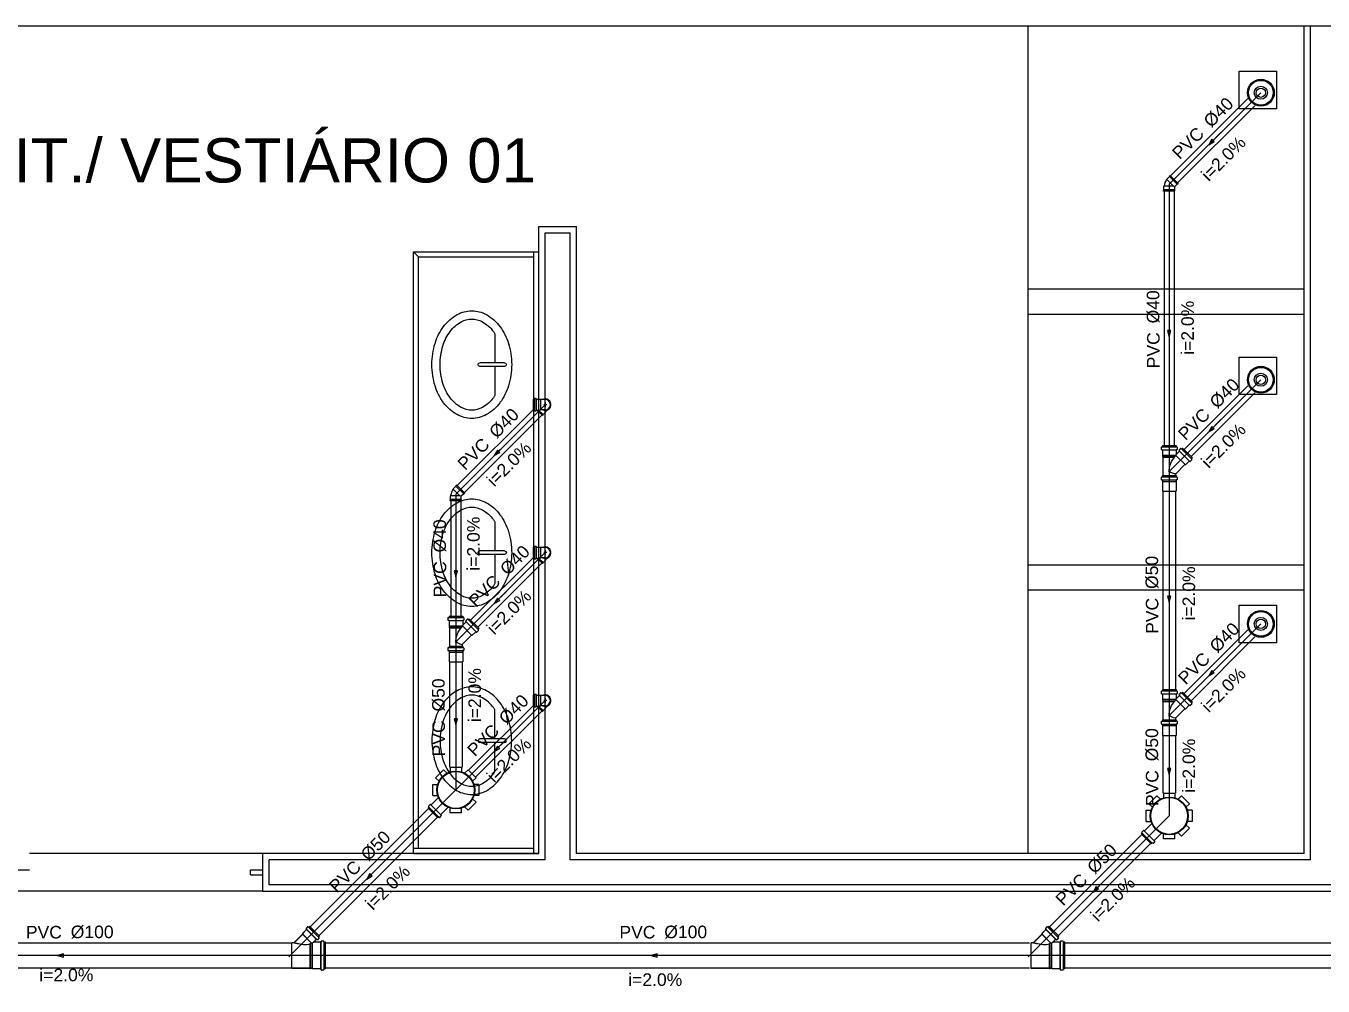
# Model space of a CAD drawing. Header units: inches. Extents: x 18.3 to 46.4, y -9.4 to 7.
# Drawn here: x 23.26 to 28.43, y -6.53 to -2.7 of the extents above; entities that cross this region are included whole.
import ezdxf

# ---------------------------------------------------------------- set-up
doc = ezdxf.new("R2010")
doc.units = ezdxf.units.IN
doc.header["$MEASUREMENT"] = 0
for name, color, linetype in [('Arquitetura', 252, 'Continuous'), ('Simbolos', 3, 'Continuous'), ('SIMBOLOS-INT', 253, 'Continuous'), ('Simbolos_int', 9, 'Continuous'), ('TQ-Sentido_tubo', 9, 'Continuous'), ('TQ-Seção_tubo', 3, 'Continuous'), ('TQ-Textos_tubo', 1, 'Continuous'), ('TQ-Tubos_detalhe', 9, 'Continuous')]:
    doc.layers.add(name, color=color, linetype=linetype)
doc.styles.add('Arial', font='arial.ttf')

# ---------------------------------------------------------------- blocks, each defined once
blk = doc.blocks.new('CUBAB2')
for p, q in [((0.0666, 0.1231), (0.0666, 0.0077)), ((0.0281, 0.0077), (0.1266, 0.0077)), ((0.0281, -0.007), (0.1266, -0.007)), ((0.0666, -0.007), (0.0666, -0.1231))]:
    blk.add_line(p, q)
for centre, radius, start, end in [((0.159, 0.0951), 0.1194, 90, 119.1924), ((0.159, 0.0951), 0.1194, 60.8076, 90), ((0.1846, 0.0494), 0.1718, 119.1924, 143.4475), ((0.1846, 0.0494), 0.139, 119.1924, 143.4475), ((0.159, 0.0951), 0.0866, 90, 119.1924), ((0.159, 0.0951), 0.0866, 60.8076, 90), ((0.1335, 0.0494), 0.139, 36.5525, 60.8076), ((0.1335, 0.0494), 0.1718, 36.5525, 60.8076), ((0.2248, 0.0195), 0.2219, 143.4475, 162.9288), ((0.2248, 0.0195), 0.1891, 143.4475, 146.7796), ((0.0932, 0.0195), 0.1891, 17.0712, 36.5525), ((0.0932, 0.0195), 0.2219, 17.0712, 36.5525), ((0.2883, 0), 0.2883, 162.9288, 180), ((0.0297, 0), 0.2555, 360, 17.0712), ((0.0297, 0), 0.2883, 360, 17.0712), ((0.2883, 0), 0.2883, 180, 197.0712), ((0.0281, 0.0003), 0.00737, 90, 270), ((0.1266, 0.0003), 0.00737, 270, 90), ((0.0297, 0), 0.2883, 342.9288, 360), ((0.0297, 0), 0.2555, 342.9288, 0), ((0.2248, -0.0195), 0.2219, 197.0712, 216.5525), ((0.0932, -0.0195), 0.1891, 323.4475, 342.9288), ((0.0932, -0.0195), 0.2219, 323.4475, 342.9288), ((0.1846, -0.0494), 0.1718, 216.5525, 240.8076), ((0.2248, -0.0195), 0.1891, 213.2204, 216.5525), ((0.1846, -0.0494), 0.139, 216.5525, 240.8076), ((0.1335, -0.0494), 0.139, 299.1924, 323.4475), ((0.1335, -0.0494), 0.1718, 299.1924, 323.4475), ((0.159, -0.0951), 0.1194, 240.8076, 270), ((0.159, -0.0951), 0.0866, 240.8076, 270), ((0.159, -0.0951), 0.0866, 270, 299.1924), ((0.159, -0.0951), 0.1194, 270, 299.1924)]:
    blk.add_arc(centre, radius, start, end)

msp = doc.modelspace()

# ---------------------------------------------------------------- linework, layer by layer
at = {"layer": 'Arquitetura'}
for p, q in [((18.6, -2.7), (39.9505, -2.7)), ((27.25, -6), (27.25, -2.7)), ((28.35, -6), (28.35, -2.7)), ((28.375, -6.025), (28.375, -2.7)), ((25.3, -3.5), (25.45, -3.5)), ((25.3, -6), (25.3, -3.5)), ((25.45, -6), (25.45, -3.5)), ((25.325, -3.525), (25.425, -3.525)), ((25.325, -6.025), (25.325, -3.525)), ((25.425, -6.025), (25.425, -3.525)), ((24.8, -6), (24.8, -3.6)), ((24.8, -3.6), (25.3, -3.6)), ((24.8, -3.6), (24.82, -3.62)), ((25.28, -6), (25.28, -3.6)), ((24.82, -5.98), (24.82, -3.62)), ((24.82, -3.62), (25.28, -3.62)), ((27.25, -3.85), (27.25, -3.75)), ((28.35, -3.75), (27.25, -3.75)), ((28.35, -3.85), (27.25, -3.85)), ((27.25, -4.95), (27.25, -4.85)), ((28.35, -4.85), (27.25, -4.85)), ((28.35, -4.95), (27.25, -4.95)), ((25.28, -5.98), (24.8, -5.98)), ((24.2, -6), (23.27, -6)), ((24.2, -6.15), (24.2, -6)), ((25.3, -6), (24.2, -6)), ((24.225, -6.125), (24.225, -6.025)), ((25.325, -6.025), (24.225, -6.025)), ((24.8, -6), (25.3, -6)), ((28.375, -6.025), (25.425, -6.025)), ((28.35, -6), (25.45, -6)), ((23.2, -6.0645), (23.27, -6.0645)), ((24.15, -6.0845), (24.15, -6.0645)), ((24.15, -6.0645), (24.2, -6.0645)), ((24.15, -6.0845), (24.2, -6.0845)), ((24.2, -6.15), (23.2, -6.15)), ((24.2, -6.15), (28.5, -6.15)), ((28.475, -6.125), (24.225, -6.125))]:
    msp.add_line(p, q, dxfattribs=at)
for points in [[(28.24, -3.03), (28.09, -3.03), (28.09, -2.88), (28.24, -2.88), (28.24, -3.03)], [(28.24, -4.17), (28.09, -4.17), (28.09, -4.02), (28.24, -4.02), (28.24, -4.17)], [(28.24, -5.16), (28.09, -5.16), (28.09, -5.01), (28.24, -5.01), (28.24, -5.16)]]:
    msp.add_lwpolyline(points, dxfattribs=at)
at = {"layer": 'Simbolos'}
for p, q in [((27.8124, -3.3001), (27.8018, -3.3107)), ((27.8153, -3.2958), (27.8124, -3.2987)), ((27.8124, -3.2987), (27.8124, -3.3001)), ((27.8474, -3.328), (27.8153, -3.2958)), ((27.7891, -3.3549), (27.7902, -3.3538)), ((27.7891, -3.3588), (27.7891, -3.3549)), ((27.8347, -3.3588), (27.7891, -3.3588)), ((27.7902, -3.339), (27.7914, -3.3377)), ((27.7902, -3.3538), (27.7902, -3.339)), ((27.8018, -3.3107), (27.8018, -3.3125)), ((27.8432, -3.3308), (27.8337, -3.3404)), ((27.8337, -3.3538), (27.8337, -3.3404)), ((27.8347, -3.3549), (27.8337, -3.3538)), ((27.8347, -3.3588), (27.8347, -3.3549)), ((27.8446, -3.3308), (27.8432, -3.3308)), ((27.8474, -3.328), (27.8446, -3.3308)), ((25.2823, -4.1855), (25.282, -4.187)), ((25.2832, -4.1848), (25.288, -4.1848)), ((25.289, -4.1858), (25.2892, -4.187)), ((25.278, -4.232), (25.278, -4.1878)), ((25.278, -4.1878), (25.281, -4.1878)), ((25.278, -4.232), (25.281, -4.232)), ((25.2823, -4.2343), (25.282, -4.2328)), ((25.2832, -4.235), (25.288, -4.235)), ((25.289, -4.234), (25.2892, -4.2328)), ((25.2903, -4.1878), (25.3045, -4.1878)), ((25.2903, -4.232), (25.3045, -4.232)), ((25.3135, -4.2535), (25.2918, -4.232)), ((25.3045, -4.1878), (25.3057, -4.1893)), ((25.3045, -4.232), (25.3057, -4.2305)), ((25.315, -4.1893), (25.3057, -4.1893)), ((25.315, -4.2305), (25.3057, -4.2305)), ((25.325, -4.1893), (25.315, -4.1893)), ((25.325, -4.2305), (25.315, -4.2305)), ((25.3163, -4.2492), (25.3268, -4.2387)), ((25.3325, -4.2315), (25.3268, -4.237)), ((25.3268, -4.2387), (25.3268, -4.237)), ((25.3135, -4.2535), (25.3163, -4.2508)), ((25.3163, -4.2508), (25.3163, -4.2492)), ((27.7802, -4.3795), (27.7802, -4.3883)), ((27.7809, -4.3788), (27.7839, -4.3778)), ((27.7809, -4.3893), (27.7837, -4.3895)), ((27.7847, -4.3725), (27.8392, -4.3725)), ((27.7847, -4.3725), (27.7847, -4.3768)), ((27.7847, -4.3905), (27.7847, -4.3953)), ((27.8392, -4.3725), (27.8392, -4.3768)), ((27.8392, -4.3905), (27.8392, -4.3953)), ((27.8429, -4.3788), (27.8399, -4.3778)), ((27.8429, -4.3893), (27.8402, -4.3895)), ((27.8437, -4.3795), (27.8437, -4.3883)), ((27.8509, -4.3928), (27.8527, -4.3948)), ((27.8572, -4.3853), (27.8512, -4.3915)), ((27.8584, -4.385), (27.8612, -4.3865)), ((27.8654, -4.3833), (27.8624, -4.3865)), ((27.8654, -4.3833), (27.9042, -4.422)), ((27.7847, -4.3953), (27.7847, -4.3955)), ((27.7847, -4.3955), (27.7847, -4.4123)), ((27.7847, -4.4123), (27.7867, -4.414)), ((27.7852, -4.4168), (27.7852, -4.4198)), ((27.7867, -4.4168), (27.7852, -4.4168)), ((27.7867, -4.4198), (27.7852, -4.4198)), ((27.7867, -4.414), (27.7867, -4.4168)), ((27.7867, -4.4198), (27.7867, -4.493)), ((27.8392, -4.3953), (27.8392, -4.3955)), ((27.8392, -4.3955), (27.8392, -4.4073)), ((27.8527, -4.396), (27.8407, -4.408)), ((27.8914, -4.4348), (27.8762, -4.45)), ((27.8947, -4.4365), (27.8927, -4.4348)), ((27.9022, -4.4303), (27.8959, -4.4363)), ((27.9042, -4.422), (27.9009, -4.425)), ((27.9024, -4.429), (27.9009, -4.4263)), ((27.7847, -4.493), (27.8392, -4.493)), ((27.7847, -4.493), (27.7847, -4.4973)), ((27.8372, -4.4868), (27.8372, -4.493)), ((27.8734, -4.45), (27.8377, -4.4855)), ((27.8392, -4.493), (27.8392, -4.4973)), ((27.8762, -4.45), (27.8734, -4.45)), ((24.9693, -4.5349), (24.9587, -4.5455)), ((24.9587, -4.5455), (24.9587, -4.5473)), ((24.9722, -4.5307), (24.9693, -4.5335)), ((24.9693, -4.5335), (24.9693, -4.5349)), ((25.0043, -4.5628), (24.9722, -4.5307)), ((27.7802, -4.5), (27.7802, -4.5088)), ((27.7809, -4.499), (27.7839, -4.4983)), ((27.7809, -4.5098), (27.7837, -4.51)), ((27.7847, -4.511), (27.7847, -4.5158)), ((27.7847, -4.5158), (27.7847, -4.516)), ((27.7847, -4.516), (27.7847, -4.555)), ((27.8392, -4.511), (27.8392, -4.5158)), ((27.8392, -4.5158), (27.8392, -4.516)), ((27.8392, -4.516), (27.8392, -4.555)), ((27.8429, -4.499), (27.8399, -4.4983)), ((27.8429, -4.5098), (27.8402, -4.51)), ((27.8437, -4.5), (27.8437, -4.5088)), ((24.946, -4.5897), (24.9471, -4.5886)), ((24.946, -4.5936), (24.946, -4.5897)), ((24.9916, -4.5936), (24.946, -4.5936)), ((24.9471, -4.5738), (24.9483, -4.5726)), ((24.9471, -4.5886), (24.9471, -4.5738)), ((25.0001, -4.5657), (24.9905, -4.5752)), ((24.9905, -4.5886), (24.9905, -4.5752)), ((24.9916, -4.5897), (24.9905, -4.5886)), ((24.9916, -4.5936), (24.9916, -4.5897)), ((25.0015, -4.5657), (25.0001, -4.5657)), ((25.0043, -4.5628), (25.0015, -4.5657)), ((25.278, -4.822), (25.278, -4.7778)), ((25.278, -4.7778), (25.281, -4.7778)), ((25.2823, -4.7755), (25.282, -4.777)), ((25.2832, -4.7748), (25.288, -4.7748)), ((25.289, -4.7758), (25.2892, -4.777)), ((25.2903, -4.7778), (25.3045, -4.7778)), ((25.3045, -4.7778), (25.3057, -4.7793)), ((25.315, -4.7793), (25.3057, -4.7793)), ((25.325, -4.7793), (25.315, -4.7793)), ((25.278, -4.822), (25.281, -4.822)), ((25.2823, -4.8243), (25.282, -4.8228)), ((25.2832, -4.825), (25.288, -4.825)), ((25.289, -4.824), (25.2892, -4.8228)), ((25.2903, -4.822), (25.3045, -4.822)), ((25.3135, -4.8435), (25.2918, -4.822)), ((25.3045, -4.822), (25.3057, -4.8205)), ((25.315, -4.8205), (25.3057, -4.8205)), ((25.3135, -4.8435), (25.3163, -4.8408)), ((25.325, -4.8205), (25.315, -4.8205)), ((25.3163, -4.8393), (25.3268, -4.8288)), ((25.3163, -4.8408), (25.3163, -4.8393)), ((25.3325, -4.8215), (25.3268, -4.827)), ((25.3268, -4.8288), (25.3268, -4.827)), ((24.9371, -5.0599), (24.9371, -5.0687)), ((24.9378, -5.0592), (24.9408, -5.0582)), ((24.9416, -5.0529), (24.9961, -5.0529)), ((24.9416, -5.0529), (24.9416, -5.0572)), ((24.9961, -5.0529), (24.9961, -5.0572)), ((24.9998, -5.0592), (24.9968, -5.0582)), ((25.0006, -5.0599), (25.0006, -5.0687)), ((25.0141, -5.0657), (25.0081, -5.0719)), ((25.0153, -5.0654), (25.0181, -5.0669)), ((25.0223, -5.0637), (25.0193, -5.0669)), ((25.0223, -5.0637), (25.0611, -5.1024)), ((24.9378, -5.0697), (24.9406, -5.0699)), ((24.9416, -5.0709), (24.9416, -5.0757)), ((24.9416, -5.0757), (24.9416, -5.0759)), ((24.9416, -5.0759), (24.9416, -5.0927)), ((24.9416, -5.0927), (24.9436, -5.0944)), ((24.9421, -5.0972), (24.9421, -5.1002)), ((24.9436, -5.0972), (24.9421, -5.0972)), ((24.9436, -5.1002), (24.9421, -5.1002)), ((24.9436, -5.0944), (24.9436, -5.0972)), ((24.9436, -5.1002), (24.9436, -5.1734)), ((24.9961, -5.0709), (24.9961, -5.0757)), ((24.9961, -5.0757), (24.9961, -5.0759)), ((24.9961, -5.0759), (24.9961, -5.0877)), ((24.9998, -5.0697), (24.9971, -5.0699)), ((25.0096, -5.0764), (24.9976, -5.0884)), ((25.0078, -5.0732), (25.0096, -5.0752)), ((25.0483, -5.1152), (25.0331, -5.1304)), ((25.0516, -5.1169), (25.0496, -5.1152)), ((25.0591, -5.1107), (25.0528, -5.1167)), ((25.0611, -5.1024), (25.0578, -5.1054)), ((25.0593, -5.1094), (25.0578, -5.1067)), ((24.9941, -5.1672), (24.9941, -5.1734)), ((25.0303, -5.1304), (24.9946, -5.1659)), ((25.0331, -5.1304), (25.0303, -5.1304)), ((24.9371, -5.1805), (24.9371, -5.1892)), ((24.9378, -5.1795), (24.9408, -5.1787)), ((24.9378, -5.1902), (24.9406, -5.1905)), ((24.9416, -5.1735), (24.9961, -5.1735)), ((24.9416, -5.1735), (24.9416, -5.1777)), ((24.9416, -5.1914), (24.9416, -5.1962)), ((24.9416, -5.1962), (24.9416, -5.1964)), ((24.9416, -5.1964), (24.9416, -5.2355)), ((24.9961, -5.1735), (24.9961, -5.1777)), ((24.9961, -5.1914), (24.9961, -5.1962)), ((24.9961, -5.1962), (24.9961, -5.1964)), ((24.9961, -5.1964), (24.9961, -5.2355)), ((24.9998, -5.1795), (24.9968, -5.1787)), ((24.9998, -5.1902), (24.9971, -5.1905)), ((25.0006, -5.1805), (25.0006, -5.1892)), ((25.278, -5.412), (25.278, -5.3678)), ((25.278, -5.3678), (25.281, -5.3678)), ((25.2823, -5.3655), (25.282, -5.367)), ((25.2832, -5.3648), (25.288, -5.3648)), ((25.289, -5.3658), (25.2892, -5.367)), ((25.2903, -5.3678), (25.3045, -5.3678)), ((25.3045, -5.3678), (25.3057, -5.3693)), ((25.315, -5.3693), (25.3057, -5.3693)), ((25.325, -5.3693), (25.315, -5.3693)), ((27.7802, -5.353), (27.7802, -5.3617)), ((27.7809, -5.3522), (27.7839, -5.3512)), ((27.7809, -5.3627), (27.7837, -5.363)), ((27.7847, -5.346), (27.8392, -5.346)), ((27.7847, -5.346), (27.7847, -5.3502)), ((27.7847, -5.364), (27.7847, -5.3687)), ((27.7847, -5.3687), (27.7847, -5.369)), ((27.7847, -5.369), (27.7847, -5.3857)), ((27.8392, -5.346), (27.8392, -5.3502)), ((27.8392, -5.364), (27.8392, -5.3687)), ((27.8392, -5.3687), (27.8392, -5.369)), ((27.8392, -5.369), (27.8392, -5.3807)), ((27.8429, -5.3522), (27.8399, -5.3512)), ((27.8429, -5.3627), (27.8402, -5.363)), ((27.8527, -5.3695), (27.8407, -5.3815)), ((27.8437, -5.353), (27.8437, -5.3617)), ((27.8509, -5.3662), (27.8527, -5.3682)), ((27.8572, -5.3587), (27.8512, -5.365)), ((27.8584, -5.3585), (27.8612, -5.36)), ((27.8654, -5.3567), (27.8624, -5.36)), ((27.8654, -5.3567), (27.9042, -5.3955)), ((25.278, -5.412), (25.281, -5.412)), ((25.2823, -5.4143), (25.282, -5.4128)), ((25.2832, -5.415), (25.288, -5.415)), ((25.289, -5.414), (25.2892, -5.4128)), ((25.2903, -5.412), (25.3045, -5.412)), ((25.3135, -5.4335), (25.2918, -5.412)), ((25.3045, -5.412), (25.3057, -5.4105)), ((25.315, -5.4105), (25.3057, -5.4105)), ((25.325, -5.4105), (25.315, -5.4105)), ((25.3163, -5.4292), (25.3268, -5.4188)), ((25.3325, -5.4115), (25.3268, -5.417)), ((25.3268, -5.4188), (25.3268, -5.417)), ((27.7847, -5.3857), (27.7867, -5.3875)), ((27.7852, -5.3902), (27.7852, -5.3932)), ((27.7867, -5.3902), (27.7852, -5.3902)), ((27.7867, -5.3932), (27.7852, -5.3932)), ((27.7867, -5.3875), (27.7867, -5.3902)), ((27.7867, -5.3932), (27.7867, -5.4665)), ((27.8734, -5.4235), (27.8377, -5.459)), ((27.8762, -5.4235), (27.8734, -5.4235)), ((27.8914, -5.4082), (27.8762, -5.4235)), ((27.8947, -5.41), (27.8927, -5.4082)), ((27.9022, -5.4037), (27.8959, -5.4097)), ((27.9042, -5.3955), (27.9009, -5.3985)), ((27.9024, -5.4025), (27.9009, -5.3997)), ((25.3135, -5.4335), (25.3163, -5.4307)), ((25.3163, -5.4307), (25.3163, -5.4292)), ((27.7802, -5.4734), (27.7802, -5.4822)), ((27.7809, -5.4725), (27.7839, -5.4717)), ((27.7847, -5.4665), (27.8392, -5.4665)), ((27.7847, -5.4665), (27.7847, -5.4707)), ((27.8372, -5.4602), (27.8372, -5.4665)), ((27.8392, -5.4665), (27.8392, -5.4707)), ((27.8429, -5.4725), (27.8399, -5.4717)), ((27.8437, -5.4734), (27.8437, -5.4822)), ((27.7809, -5.4832), (27.7837, -5.4835)), ((27.7847, -5.4845), (27.7847, -5.4892)), ((27.7847, -5.4892), (27.7847, -5.4894)), ((27.7847, -5.4894), (27.7847, -5.5285)), ((27.8392, -5.4845), (27.8392, -5.4892)), ((27.8392, -5.4892), (27.8392, -5.4894)), ((27.8392, -5.4894), (27.8392, -5.5285)), ((27.8429, -5.4832), (27.8402, -5.4835)), ((24.8882, -5.6974), (24.92, -5.6656)), ((24.92, -5.6656), (24.9338, -5.6794)), ((24.9464, -5.6548), (24.9464, -5.6742)), ((24.9464, -5.6548), (24.9913, -5.6548)), ((24.9913, -5.6548), (24.9913, -5.6742)), ((25.0176, -5.6656), (25.0038, -5.6794)), ((25.0176, -5.6656), (25.0494, -5.6974)), ((24.8774, -5.7237), (24.8969, -5.7237)), ((24.8774, -5.7686), (24.8774, -5.7237)), ((24.8882, -5.6974), (24.902, -5.7112)), ((25.0494, -5.6974), (25.0356, -5.7112)), ((25.0602, -5.7237), (25.0408, -5.7237)), ((25.0602, -5.7237), (25.0602, -5.7686)), ((24.8707, -5.8058), (24.8999, -5.7766)), ((24.8774, -5.7686), (24.8969, -5.7686)), ((25.0494, -5.795), (25.0356, -5.7812)), ((25.0602, -5.7686), (25.0408, -5.7686)), ((27.7313, -5.8009), (27.7631, -5.7691)), ((27.7631, -5.7691), (27.7769, -5.7829)), ((27.7895, -5.7583), (27.7895, -5.7777)), ((27.7895, -5.7583), (27.8344, -5.7583)), ((27.8344, -5.7583), (27.8344, -5.7777)), ((27.8607, -5.7691), (27.8469, -5.7829)), ((27.8607, -5.7691), (27.8925, -5.8009)), ((24.858, -5.8185), (24.861, -5.8155)), ((24.8965, -5.857), (24.858, -5.8185)), ((24.8596, -5.8116), (24.8611, -5.8143)), ((24.8597, -5.8104), (24.8659, -5.8042)), ((24.8672, -5.804), (24.8693, -5.8058)), ((24.9092, -5.8443), (24.9384, -5.8151)), ((24.9464, -5.8376), (24.9464, -5.8181)), ((24.9913, -5.8376), (24.9464, -5.8376)), ((24.9913, -5.8376), (24.9913, -5.8181)), ((25.0176, -5.8268), (25.0038, -5.813)), ((25.0494, -5.795), (25.0176, -5.8268)), ((27.7205, -5.8272), (27.74, -5.8272)), ((27.7205, -5.8721), (27.7205, -5.8272)), ((27.7313, -5.8009), (27.7451, -5.8147)), ((27.8925, -5.8009), (27.8787, -5.8147)), ((27.9033, -5.8272), (27.8839, -5.8272)), ((27.9033, -5.8272), (27.9033, -5.8721)), ((24.8965, -5.857), (24.8995, -5.854)), ((24.9034, -5.8554), (24.9007, -5.8539)), ((24.9046, -5.8553), (24.9108, -5.8491)), ((24.911, -5.8478), (24.9092, -5.8457)), ((27.7138, -5.9093), (27.743, -5.8801)), ((27.7205, -5.8721), (27.74, -5.8721)), ((27.8925, -5.8985), (27.8787, -5.8847)), ((27.9033, -5.8721), (27.8839, -5.8721)), ((27.7011, -5.922), (27.7041, -5.919)), ((27.7396, -5.9605), (27.7011, -5.922)), ((27.7027, -5.9151), (27.7043, -5.9178)), ((27.7028, -5.9139), (27.709, -5.9077)), ((27.7103, -5.9075), (27.7124, -5.9093)), ((27.7523, -5.9478), (27.7815, -5.9186)), ((27.7895, -5.9411), (27.7895, -5.9216)), ((27.8344, -5.9411), (27.7895, -5.9411)), ((27.8344, -5.9411), (27.8344, -5.9216)), ((27.8607, -5.9303), (27.8469, -5.9165)), ((27.8925, -5.8985), (27.8607, -5.9303)), ((27.7396, -5.9605), (27.7426, -5.9575)), ((27.7465, -5.9589), (27.7439, -5.9574)), ((27.7477, -5.9588), (27.7539, -5.9526)), ((27.7541, -5.9513), (27.7523, -5.9492)), ((24.3734, -6.3029), (24.3581, -6.3181)), ((24.3736, -6.3031), (24.3584, -6.3184)), ((24.3716, -6.2996), (24.3734, -6.3016)), ((24.3781, -6.2921), (24.3719, -6.2981)), ((24.3719, -6.2999), (24.3736, -6.3019)), ((24.3784, -6.2924), (24.3721, -6.2984)), ((24.3791, -6.2919), (24.3819, -6.2934)), ((24.3794, -6.2921), (24.3821, -6.2936)), ((24.3861, -6.2901), (24.3831, -6.2931)), ((24.3864, -6.2904), (24.3834, -6.2934)), ((24.4249, -6.3289), (24.3861, -6.2901)), ((24.4251, -6.3291), (24.3864, -6.2904)), ((27.32, -6.3029), (27.3047, -6.3181)), ((27.3202, -6.3031), (27.305, -6.3184)), ((27.3182, -6.2996), (27.32, -6.3016)), ((27.3247, -6.2921), (27.3185, -6.2981)), ((27.3185, -6.2999), (27.3202, -6.3019)), ((27.325, -6.2924), (27.3187, -6.2984)), ((27.3257, -6.2919), (27.3285, -6.2934)), ((27.326, -6.2921), (27.3287, -6.2936)), ((27.3327, -6.2901), (27.3297, -6.2931)), ((27.333, -6.2904), (27.33, -6.2934)), ((27.3715, -6.3289), (27.3327, -6.2901)), ((27.3717, -6.3291), (27.333, -6.2904)), ((24.3236, -6.3556), (24.3146, -6.3556)), ((24.3239, -6.3559), (24.3149, -6.3559)), ((24.3581, -6.3209), (24.3236, -6.3556)), ((24.3584, -6.3211), (24.3239, -6.3559)), ((24.3581, -6.3181), (24.3581, -6.3209)), ((24.3584, -6.3184), (24.3584, -6.3211)), ((24.4121, -6.3416), (24.4024, -6.3514)), ((24.4124, -6.3419), (24.4026, -6.3516)), ((24.4304, -6.3531), (24.4029, -6.3531)), ((24.4306, -6.3534), (24.4031, -6.3534)), ((24.4154, -6.3431), (24.4134, -6.3416)), ((24.4156, -6.3434), (24.4136, -6.3419)), ((24.4229, -6.3369), (24.4169, -6.3431)), ((24.4231, -6.3371), (24.4171, -6.3434)), ((24.4231, -6.3359), (24.4216, -6.3331)), ((24.4249, -6.3289), (24.4219, -6.3319)), ((24.4234, -6.3361), (24.4219, -6.3334)), ((24.4251, -6.3291), (24.4221, -6.3321)), ((24.4316, -6.3496), (24.4314, -6.3521)), ((24.4319, -6.3499), (24.4316, -6.3524)), ((24.4419, -6.3486), (24.4326, -6.3486)), ((24.4421, -6.3489), (24.4329, -6.3489)), ((24.4429, -6.3494), (24.4436, -6.3524)), ((24.4431, -6.3496), (24.4439, -6.3526)), ((24.4491, -6.3531), (24.4446, -6.3531)), ((24.4494, -6.3534), (24.4449, -6.3534)), ((24.4491, -6.4596), (24.4491, -6.3531)), ((24.4494, -6.4599), (24.4494, -6.3534)), ((27.2702, -6.3556), (27.2612, -6.3556)), ((27.2705, -6.3559), (27.2615, -6.3559)), ((27.3047, -6.3209), (27.2702, -6.3556)), ((27.305, -6.3211), (27.2705, -6.3559)), ((27.3047, -6.3181), (27.3047, -6.3209)), ((27.305, -6.3184), (27.305, -6.3211)), ((27.3587, -6.3416), (27.349, -6.3514)), ((27.359, -6.3419), (27.3492, -6.3516)), ((27.377, -6.3531), (27.3495, -6.3531)), ((27.3772, -6.3534), (27.3497, -6.3534)), ((27.362, -6.3431), (27.36, -6.3416)), ((27.3622, -6.3434), (27.3602, -6.3419)), ((27.3695, -6.3369), (27.3635, -6.3431)), ((27.3697, -6.3371), (27.3637, -6.3434)), ((27.3697, -6.3359), (27.3682, -6.3331)), ((27.3715, -6.3289), (27.3685, -6.3319)), ((27.37, -6.3361), (27.3685, -6.3334)), ((27.3717, -6.3291), (27.3687, -6.3321)), ((27.3782, -6.3496), (27.378, -6.3521)), ((27.3785, -6.3499), (27.3782, -6.3524)), ((27.3885, -6.3486), (27.3792, -6.3486)), ((27.3887, -6.3489), (27.3795, -6.3489)), ((27.3895, -6.3494), (27.3902, -6.3524)), ((27.3897, -6.3496), (27.3905, -6.3526)), ((27.3957, -6.3531), (27.3912, -6.3531)), ((27.396, -6.3534), (27.3915, -6.3534)), ((27.3957, -6.4596), (27.3957, -6.3531)), ((27.396, -6.4599), (27.396, -6.3534)), ((24.3866, -6.4571), (24.3146, -6.4571)), ((24.3869, -6.4574), (24.3149, -6.4574)), ((24.3866, -6.4571), (24.3866, -6.4586)), ((24.3896, -6.4586), (24.3866, -6.4586)), ((24.3869, -6.4574), (24.3869, -6.4589)), ((24.3899, -6.4589), (24.3869, -6.4589)), ((24.3899, -6.4571), (24.3896, -6.4586)), ((24.3961, -6.4571), (24.3899, -6.4571)), ((24.3901, -6.4574), (24.3899, -6.4589)), ((24.3964, -6.4574), (24.3901, -6.4574)), ((24.3984, -6.4596), (24.3961, -6.4571)), ((24.3986, -6.4599), (24.3964, -6.4574)), ((24.4304, -6.4596), (24.3984, -6.4596)), ((24.4306, -6.4599), (24.3986, -6.4599)), ((24.4316, -6.4631), (24.4314, -6.4606)), ((24.4319, -6.4634), (24.4316, -6.4609)), ((24.4429, -6.4634), (24.4436, -6.4604)), ((24.4431, -6.4636), (24.4439, -6.4606)), ((24.4491, -6.4596), (24.4446, -6.4596)), ((24.4494, -6.4599), (24.4449, -6.4599)), ((27.3332, -6.4571), (27.2612, -6.4571)), ((27.3335, -6.4574), (27.2615, -6.4574)), ((27.3332, -6.4571), (27.3332, -6.4586)), ((27.3362, -6.4586), (27.3332, -6.4586)), ((27.3335, -6.4574), (27.3335, -6.4589)), ((27.3365, -6.4589), (27.3335, -6.4589)), ((27.3365, -6.4571), (27.3362, -6.4586)), ((27.3427, -6.4571), (27.3365, -6.4571)), ((27.3367, -6.4574), (27.3365, -6.4589)), ((27.343, -6.4574), (27.3367, -6.4574)), ((27.345, -6.4596), (27.3427, -6.4571)), ((27.3452, -6.4599), (27.343, -6.4574)), ((27.377, -6.4596), (27.345, -6.4596)), ((27.3772, -6.4599), (27.3452, -6.4599)), ((27.3782, -6.4631), (27.378, -6.4606)), ((27.3785, -6.4634), (27.3782, -6.4609)), ((27.3895, -6.4634), (27.3902, -6.4604)), ((27.3897, -6.4636), (27.3905, -6.4606)), ((27.3957, -6.4596), (27.3912, -6.4596)), ((27.396, -6.4599), (27.3915, -6.4599)), ((24.4419, -6.4641), (24.4326, -6.4641)), ((24.4421, -6.4644), (24.4329, -6.4644)), ((27.3885, -6.4641), (27.3792, -6.4641)), ((27.3887, -6.4644), (27.3795, -6.4644))]:
    msp.add_line(p, q, dxfattribs=at)
for centre, radius in [((28.1771, -2.9662), 0.0535), ((28.1771, -2.9662), 0.026), ((28.1771, -4.1106), 0.0535), ((28.1771, -4.1106), 0.026), ((28.1771, -5.084), 0.0535), ((28.1771, -5.084), 0.026), ((24.9688, -5.7462), 0.0755), ((27.8119, -5.8497), 0.0755)]:
    msp.add_circle(centre, radius, dxfattribs=at)
for centre, radius, start, end in [((27.8489, -3.3467), 0.0584, 143.9328, 171.0673), ((25.281, -4.1867), 0.001, 270, 345), ((25.2832, -4.1858), 0.001, 90, 165), ((25.288, -4.1858), 0.001, 5, 90), ((25.2903, -4.1867), 0.001, 185, 270), ((25.281, -4.233), 0.001, 15, 90), ((25.2832, -4.234), 0.001, 195, 270), ((25.288, -4.234), 0.001, 270, 355), ((25.2903, -4.233), 0.001, 90, 175), ((25.325, -4.21), 0.0206, 270, 90), ((27.7812, -4.3795), 0.001, 105, 180), ((27.7812, -4.3883), 0.001, 180, 265), ((27.7837, -4.3905), 0.001, 0, 85), ((27.7837, -4.3768), 0.001, 285, 0), ((27.8402, -4.3768), 0.001, 180, 255), ((27.8402, -4.3905), 0.001, 95, 180), ((27.8427, -4.3883), 0.001, 275, 0), ((27.8427, -4.3795), 0.001, 0, 75), ((27.8517, -4.392), 0.001, 135, 220), ((27.8579, -4.386), 0.001, 60, 135), ((27.8617, -4.3858), 0.001, 240, 315), ((27.8402, -4.4073), 0.001, 180, 315), ((27.8519, -4.3955), 0.001, 315, 40), ((27.8919, -4.4355), 0.001, 50, 135), ((27.8954, -4.4358), 0.001, 230, 315), ((27.9017, -4.4258), 0.001, 135, 210), ((27.9014, -4.4295), 0.001, 315, 30), ((27.7837, -4.4973), 0.001, 285, 0), ((27.8387, -4.4868), 0.0015, 135, 180), ((27.8402, -4.4973), 0.001, 180, 255), ((25.0057, -4.5816), 0.0584, 143.9328, 171.0673), ((27.7812, -4.5), 0.001, 105, 180), ((27.7812, -4.5088), 0.001, 180, 265), ((27.7837, -4.511), 0.001, 0, 85), ((27.8402, -4.511), 0.001, 95, 180), ((27.8427, -4.5088), 0.001, 275, 0), ((27.8427, -4.5), 0.001, 0, 75), ((25.281, -4.7768), 0.001, 270, 345), ((25.2832, -4.7758), 0.001, 90, 165), ((25.288, -4.7758), 0.001, 5, 90), ((25.2903, -4.7768), 0.001, 185, 270), ((25.325, -4.8), 0.0206, 270, 90), ((25.281, -4.823), 0.001, 15, 90), ((25.2832, -4.824), 0.001, 195, 270), ((25.288, -4.824), 0.001, 270, 355), ((25.2903, -4.823), 0.001, 90, 175), ((24.9381, -5.0599), 0.001, 105, 180), ((24.9406, -5.0572), 0.001, 285, 0), ((24.9971, -5.0572), 0.001, 180, 255), ((24.9996, -5.0599), 0.001, 0, 75), ((25.0148, -5.0664), 0.001, 60, 135), ((24.9381, -5.0687), 0.001, 180, 265), ((24.9406, -5.0709), 0.001, 0, 85), ((24.9971, -5.0709), 0.001, 95, 180), ((24.9971, -5.0877), 0.001, 180, 315), ((24.9996, -5.0687), 0.001, 275, 0), ((25.0086, -5.0724), 0.001, 135, 220), ((25.0088, -5.0759), 0.001, 315, 40), ((25.0186, -5.0662), 0.001, 240, 315), ((25.0488, -5.1159), 0.001, 50, 135), ((25.0523, -5.1162), 0.001, 230, 315), ((25.0586, -5.1062), 0.001, 135, 210), ((25.0583, -5.1099), 0.001, 315, 30), ((24.9956, -5.1672), 0.0015, 135, 180), ((24.9381, -5.1805), 0.001, 104.9996, 179.9997), ((24.9381, -5.1892), 0.001, 179.9997, 264.9996), ((24.9406, -5.1914), 0.001, 0.0004, 84.9996), ((24.9406, -5.1777), 0.001, 284.9996, 0.0004), ((24.9971, -5.1777), 0.001, 179.9997, 254.9996), ((24.9971, -5.1914), 0.001, 94.9996, 179.9997), ((24.9996, -5.1892), 0.001, 274.9996, 0.0004), ((24.9996, -5.1805), 0.001, 0.0004, 74.9996), ((25.281, -5.3667), 0.001, 270, 345), ((25.2832, -5.3658), 0.001, 90, 165), ((25.288, -5.3658), 0.001, 5, 90), ((25.2903, -5.3667), 0.001, 185, 270), ((25.325, -5.39), 0.0206, 270, 90), ((27.7812, -5.353), 0.001, 105, 180), ((27.7812, -5.3617), 0.001, 180, 265), ((27.7837, -5.364), 0.001, 0, 85), ((27.7837, -5.3502), 0.001, 285, 0), ((27.8402, -5.3502), 0.001, 180, 255.0001), ((27.8402, -5.364), 0.001, 95, 180), ((27.8427, -5.3617), 0.001, 275.0001, 0), ((27.8427, -5.353), 0.001, 0, 75), ((27.8517, -5.3655), 0.001, 135, 220), ((27.8519, -5.369), 0.001, 315, 40.0001), ((27.8579, -5.3595), 0.001, 60, 135), ((27.8617, -5.3592), 0.001, 240, 315), ((25.281, -5.413), 0.001, 15, 90), ((25.2832, -5.414), 0.001, 195, 270), ((25.288, -5.414), 0.001, 270, 355), ((25.2903, -5.413), 0.001, 90, 175), ((27.8402, -5.3807), 0.001, 180, 315), ((27.8919, -5.409), 0.001, 50.0001, 135), ((27.8954, -5.4092), 0.001, 230, 315), ((27.9017, -5.3992), 0.001, 135, 210), ((27.9014, -5.403), 0.001, 315, 30), ((27.7812, -5.4734), 0.001, 105.0002, 179.9998), ((27.7837, -5.4707), 0.001, 285.0002, 0.0002), ((27.8387, -5.4602), 0.0015, 135, 180), ((27.8402, -5.4707), 0.001, 179.9998, 255.0002), ((27.8427, -5.4734), 0.001, 0.0002, 75.0003), ((27.7812, -5.4822), 0.001, 179.9998, 265.0002), ((27.7837, -5.4845), 0.001, 0.0002, 85.0002), ((27.8402, -5.4845), 0.001, 95.0002, 179.9998), ((27.8427, -5.4822), 0.001, 275.0002, 0.0002), ((24.8604, -5.8111), 0.001, 135, 210), ((24.8603, -5.8148), 0.001, 315, 30), ((24.8666, -5.8049), 0.001, 50, 135), ((24.87, -5.8051), 0.001, 230, 315), ((24.9002, -5.8547), 0.001, 60, 135), ((24.9039, -5.8546), 0.001, 240, 315), ((24.9099, -5.845), 0.001, 135, 220), ((24.9101, -5.8484), 0.001, 315, 40), ((27.7036, -5.9146), 0.001, 135, 210), ((27.7034, -5.9183), 0.001, 315, 30), ((27.7097, -5.9084), 0.001, 50, 135), ((27.7131, -5.9086), 0.001, 230, 315), ((27.7433, -5.9582), 0.001, 60, 135), ((27.747, -5.9581), 0.001, 240, 315), ((27.7531, -5.9485), 0.001, 135, 220), ((27.7532, -5.9519), 0.001, 315, 40), ((24.3726, -6.2989), 0.001, 135.0002, 220.0003), ((24.3729, -6.2991), 0.001, 134.9996, 219.9997), ((24.3726, -6.3021), 0.001, 315.0002, 40.0003), ((24.3729, -6.3024), 0.001, 314.9996, 39.9997), ((24.3786, -6.2926), 0.001, 60, 135.0002), ((24.3789, -6.2929), 0.001, 60, 135.0002), ((24.3824, -6.2926), 0.001, 240, 314.9996), ((24.3826, -6.2929), 0.001, 240, 315.0002), ((27.3192, -6.2989), 0.001, 135.0002, 220.0003), ((27.3195, -6.2991), 0.001, 134.9996, 219.9997), ((27.3192, -6.3021), 0.001, 315.0002, 40.0003), ((27.3195, -6.3024), 0.001, 314.9996, 39.9997), ((27.3252, -6.2926), 0.001, 60, 135.0002), ((27.3255, -6.2929), 0.001, 60, 135.0002), ((27.329, -6.2926), 0.001, 240, 314.9996), ((27.3292, -6.2929), 0.001, 240, 315.0002), ((24.3236, -6.3546), 0.001, 270, 325.7319), ((24.3239, -6.3549), 0.001, 270, 325.7319), ((24.4131, -5.9276), 0.4367, 258.2685, 261.3568), ((24.4134, -5.9279), 0.4367, 258.2685, 261.3568), ((24.3631, -6.2866), 0.0765, 279.4509, 300.4924), ((24.3634, -6.2869), 0.0765, 279.4509, 300.4924), ((24.4029, -6.3521), 0.001, 134.9999, 270), ((24.4031, -6.3524), 0.001, 135.0002, 270), ((24.4129, -6.3424), 0.001, 49.9996, 135.0002), ((24.4131, -6.3426), 0.001, 50.0001, 135.0002), ((24.4161, -6.3424), 0.001, 230.0001, 314.9996), ((24.4164, -6.3426), 0.001, 230.0001, 315.0002), ((24.4224, -6.3326), 0.001, 134.9996, 209.9994), ((24.4226, -6.3329), 0.001, 135.0002, 210.0001), ((24.4224, -6.3364), 0.001, 315.0002, 30.0001), ((24.4226, -6.3366), 0.001, 314.9996, 29.9994), ((24.4304, -6.3521), 0.001, 270, 355.0003), ((24.4306, -6.3524), 0.001, 270, 354.9999), ((24.4326, -6.3496), 0.001, 90, 174.9999), ((24.4329, -6.3499), 0.001, 90, 174.9999), ((24.4419, -6.3496), 0.001, 14.9999, 90), ((24.4421, -6.3499), 0.001, 14.9999, 90), ((24.4446, -6.3521), 0.001, 194.9999, 270), ((24.4449, -6.3524), 0.001, 195.0003, 270), ((27.2702, -6.3546), 0.001, 270, 325.7319), ((27.2705, -6.3549), 0.001, 270, 325.7319), ((27.3597, -5.9276), 0.4367, 258.2685, 261.3568), ((27.36, -5.9279), 0.4367, 258.2685, 261.3568), ((27.3097, -6.2866), 0.0765, 279.4509, 300.4924), ((27.31, -6.2869), 0.0765, 279.4509, 300.4924), ((27.3495, -6.3521), 0.001, 134.9999, 270), ((27.3497, -6.3524), 0.001, 135.0002, 270), ((27.3595, -6.3424), 0.001, 49.9996, 135.0002), ((27.3597, -6.3426), 0.001, 50.0001, 135.0002), ((27.3627, -6.3424), 0.001, 230.0001, 314.9996), ((27.363, -6.3426), 0.001, 230.0001, 315.0002), ((27.369, -6.3326), 0.001, 134.9996, 209.9994), ((27.3692, -6.3329), 0.001, 135.0002, 210.0001), ((27.369, -6.3364), 0.001, 315.0002, 30.0001), ((27.3692, -6.3366), 0.001, 314.9996, 29.9994), ((27.377, -6.3521), 0.001, 270, 355.0003), ((27.3772, -6.3524), 0.001, 270, 354.9999), ((27.3792, -6.3496), 0.001, 90, 174.9999), ((27.3795, -6.3499), 0.001, 90, 174.9999), ((27.3885, -6.3496), 0.001, 14.9999, 90), ((27.3887, -6.3499), 0.001, 14.9999, 90), ((27.3912, -6.3521), 0.001, 194.9999, 270), ((27.3915, -6.3524), 0.001, 195.0003, 270), ((24.3681, -6.2951), 0.0674, 252.1326, 276.4454), ((24.3684, -6.2954), 0.0674, 252.1326, 276.4454), ((27.3147, -6.2951), 0.0674, 252.1326, 276.4454), ((27.315, -6.2954), 0.0674, 252.1326, 276.4454), ((24.4304, -6.4606), 0.001, 4.9997, 90), ((24.4306, -6.4609), 0.001, 4.9997, 90), ((24.4446, -6.4606), 0.001, 90, 165.0001), ((24.4449, -6.4609), 0.001, 90, 165.0001), ((27.377, -6.4606), 0.001, 4.9997, 90), ((27.3772, -6.4609), 0.001, 4.9997, 90), ((27.3912, -6.4606), 0.001, 90, 165.0001), ((27.3915, -6.4609), 0.001, 90, 165.0001), ((24.4326, -6.4631), 0.001, 185.0001, 270), ((24.4329, -6.4634), 0.001, 185.0001, 270), ((24.4419, -6.4631), 0.001, 270, 345.0001), ((24.4421, -6.4634), 0.001, 270, 345.0001), ((27.3792, -6.4631), 0.001, 185.0001, 270), ((27.3795, -6.4634), 0.001, 185.0001, 270), ((27.3885, -6.4631), 0.001, 270, 345.0001), ((27.3887, -6.4634), 0.001, 270, 345.0001)]:
    msp.add_arc(centre, radius, start, end, dxfattribs=at)
at = {"layer": 'SIMBOLOS-INT'}
for p, q in [((27.7847, -4.3778), (27.8392, -4.3778)), ((27.7847, -4.3898), (27.8392, -4.3898)), ((27.8617, -4.387), (27.9004, -4.4258)), ((27.8382, -4.4123), (27.7847, -4.4123)), ((27.7867, -4.4168), (27.8352, -4.4168)), ((27.7867, -4.4198), (27.8327, -4.4198)), ((27.8352, -4.4168), (27.8327, -4.4198)), ((27.8762, -4.45), (27.8382, -4.412)), ((27.8532, -4.3955), (27.8919, -4.4343)), ((27.7867, -4.493), (27.8372, -4.493)), ((27.8127, -4.4748), (27.8092, -4.4783)), ((27.8119, -4.473), (27.8119, -4.481)), ((24.9416, -5.0582), (24.9961, -5.0582)), ((24.9416, -5.0702), (24.9961, -5.0702)), ((24.9951, -5.0927), (24.9416, -5.0927)), ((24.9436, -5.0972), (24.9921, -5.0972)), ((24.9436, -5.1002), (24.9896, -5.1002)), ((24.9921, -5.0972), (24.9896, -5.1002)), ((25.0331, -5.1304), (24.9951, -5.0924)), ((25.0101, -5.0759), (25.0488, -5.1147)), ((25.0186, -5.0674), (25.0573, -5.1062)), ((24.9696, -5.1552), (24.9661, -5.1587)), ((24.9688, -5.1534), (24.9688, -5.1614)), ((24.9436, -5.1734), (24.9941, -5.1734)), ((27.7847, -5.3512), (27.8392, -5.3512)), ((27.7847, -5.3632), (27.8392, -5.3632)), ((27.8532, -5.369), (27.8919, -5.4077)), ((27.8617, -5.3605), (27.9004, -5.3992)), ((27.8382, -5.3857), (27.7847, -5.3857)), ((27.7867, -5.3902), (27.8352, -5.3902)), ((27.7867, -5.3932), (27.8327, -5.3932)), ((27.8352, -5.3902), (27.8327, -5.3932)), ((27.8762, -5.4235), (27.8382, -5.3855)), ((27.7867, -5.4665), (27.8372, -5.4665)), ((27.8127, -5.4482), (27.8092, -5.4517)), ((27.8119, -5.4465), (27.8119, -5.4545))]:
    msp.add_line(p, q, dxfattribs=at)
for points in [[(27.8132, -4.475), (27.8117, -4.4708), (27.8139, -4.4538), (27.8212, -4.4363), (27.8327, -4.4198)], [(27.8352, -4.4168), (27.8372, -4.4143), (27.8399, -4.4083)], [(27.8372, -4.4868), (27.8289, -4.485), (27.8189, -4.4798), (27.8132, -4.475)], [(24.9701, -5.1554), (24.9686, -5.1512), (24.9708, -5.1342), (24.9781, -5.1167), (24.9896, -5.1002)], [(24.9921, -5.0972), (24.9941, -5.0947), (24.9968, -5.0887)], [(24.9941, -5.1672), (24.9858, -5.1654), (24.9758, -5.1602), (24.9701, -5.1554)], [(27.8132, -5.4485), (27.8117, -5.4442), (27.8139, -5.4272), (27.8212, -5.4097), (27.8327, -5.3932)], [(27.8352, -5.3902), (27.8372, -5.3877), (27.8399, -5.3817)], [(27.8372, -5.4602), (27.8289, -5.4585), (27.8189, -5.4532), (27.8132, -5.4485)]]:
    msp.add_lwpolyline(points, dxfattribs=at)
at = {"layer": 'Simbolos_int'}
for p, q in [((27.8124, -3.3001), (27.8432, -3.3308)), ((27.8337, -3.3538), (27.7902, -3.3538)), ((27.7914, -3.3377), (27.8271, -3.3377)), ((27.8271, -3.3377), (27.8018, -3.3125)), ((27.8271, -3.3377), (27.8299, -3.3388)), ((27.8299, -3.3388), (27.8337, -3.3404)), ((25.2817, -4.1878), (25.2817, -4.232)), ((25.2892, -4.1878), (25.2892, -4.232)), ((25.3163, -4.2492), (25.2987, -4.232)), ((25.3057, -4.1893), (25.3057, -4.2305)), ((25.3317, -4.21), (25.3195, -4.21)), ((25.3268, -4.237), (25.3225, -4.2325)), ((25.325, -4.2002), (25.325, -4.218)), ((24.984, -4.5726), (24.9587, -4.5473)), ((24.9693, -4.5349), (25.0001, -4.5657)), ((27.7847, -4.498), (27.8392, -4.498)), ((27.7847, -4.5103), (27.8392, -4.5103)), ((27.7847, -4.5158), (27.8392, -4.5158)), ((24.9905, -4.5886), (24.9471, -4.5886)), ((24.9483, -4.5726), (24.984, -4.5726)), ((24.984, -4.5726), (24.9868, -4.5736)), ((24.9868, -4.5736), (24.9905, -4.5752)), ((27.7847, -4.555), (27.8392, -4.555)), ((25.2817, -4.7778), (25.2817, -4.822)), ((25.2892, -4.7778), (25.2892, -4.822)), ((25.3057, -4.7793), (25.3057, -4.8205)), ((25.3317, -4.8), (25.3195, -4.8)), ((25.325, -4.7903), (25.325, -4.808)), ((25.3163, -4.8393), (25.2987, -4.822)), ((25.3268, -4.827), (25.3225, -4.8225)), ((24.9416, -5.1784), (24.9961, -5.1784)), ((24.9416, -5.1907), (24.9961, -5.1907)), ((24.9416, -5.1962), (24.9961, -5.1962)), ((24.9416, -5.2355), (24.9961, -5.2355)), ((25.2817, -5.3678), (25.2817, -5.412)), ((25.2892, -5.3678), (25.2892, -5.412)), ((25.3057, -5.3693), (25.3057, -5.4105)), ((25.3163, -5.4292), (25.2987, -5.412)), ((25.3317, -5.39), (25.3195, -5.39)), ((25.3268, -5.417), (25.3225, -5.4125)), ((25.325, -5.3803), (25.325, -5.398)), ((27.7847, -5.4715), (27.8392, -5.4715)), ((27.7847, -5.4837), (27.8392, -5.4837)), ((27.7847, -5.4892), (27.8392, -5.4892)), ((27.7847, -5.5285), (27.8392, -5.5285)), ((24.9, -5.8535), (24.8615, -5.815)), ((24.9087, -5.8448), (24.8702, -5.8063)), ((27.7432, -5.957), (27.7046, -5.9185)), ((27.7518, -5.9483), (27.7133, -5.9098)), ((24.4126, -6.3409), (24.3741, -6.3024)), ((24.4129, -6.3411), (24.3744, -6.3026)), ((24.4211, -6.3324), (24.3826, -6.2939)), ((24.4214, -6.3326), (24.3829, -6.2941)), ((27.3592, -6.3409), (27.3207, -6.3024)), ((27.3595, -6.3411), (27.321, -6.3026)), ((27.3677, -6.3324), (27.3292, -6.2939)), ((27.368, -6.3326), (27.3295, -6.2941)), ((24.3146, -6.4571), (24.3146, -6.3556)), ((24.3149, -6.4574), (24.3149, -6.3559)), ((24.3939, -6.3566), (24.3581, -6.3209)), ((24.3941, -6.3569), (24.3584, -6.3211)), ((24.3899, -6.3584), (24.3899, -6.4571)), ((24.3961, -6.3559), (24.3961, -6.4571)), ((24.3964, -6.3561), (24.3964, -6.4574)), ((24.4311, -6.4596), (24.4311, -6.3531)), ((24.4314, -6.4599), (24.4314, -6.3534)), ((24.4439, -6.4596), (24.4439, -6.3531)), ((24.4441, -6.4599), (24.4441, -6.3534)), ((27.2612, -6.4571), (27.2612, -6.3556)), ((27.2615, -6.4574), (27.2615, -6.3559)), ((27.3405, -6.3566), (27.3047, -6.3209)), ((27.3407, -6.3569), (27.305, -6.3211)), ((27.3365, -6.3584), (27.3365, -6.4571)), ((27.3427, -6.3559), (27.3427, -6.4571)), ((27.343, -6.3561), (27.343, -6.4574)), ((27.3777, -6.4596), (27.3777, -6.3531)), ((27.378, -6.4599), (27.378, -6.3534)), ((27.3905, -6.4596), (27.3905, -6.3531)), ((27.3907, -6.4599), (27.3907, -6.3534)), ((24.3174, -6.4064), (24.2994, -6.4064)), ((24.3184, -6.3966), (24.3031, -6.4119)), ((24.3866, -6.3596), (24.3866, -6.4571)), ((24.3869, -6.3599), (24.3869, -6.4574)), ((24.3901, -6.3586), (24.3901, -6.4574)), ((27.264, -6.4064), (27.246, -6.4064)), ((27.265, -6.3966), (27.2497, -6.4119)), ((27.3332, -6.3596), (27.3332, -6.4571)), ((27.3335, -6.3599), (27.3335, -6.4574)), ((27.3367, -6.3586), (27.3367, -6.4574))]:
    msp.add_line(p, q, dxfattribs=at)
for centre, radius in [((28.1771, -2.9662), 0.0493), ((28.1771, -2.9662), 0.0185), ((28.1771, -4.1106), 0.0493), ((28.1771, -4.1106), 0.0185), ((28.1771, -5.084), 0.0493), ((28.1771, -5.084), 0.0185), ((24.9688, -5.7462), 0.0735), ((27.8119, -5.8497), 0.0735)]:
    msp.add_circle(centre, radius, dxfattribs=at)
for centre, start in [((25.325, -4.21), 289.6232), ((25.325, -4.21), 244.6232), ((25.325, -4.8), 289.6232), ((25.325, -4.8), 244.6232), ((25.325, -5.39), 289.6232), ((25.325, -5.39), 244.6232)]:
    msp.add_arc(centre, 0.0228, start, 115.3769, dxfattribs=at)
at = {"layer": 'TQ-Sentido_tubo'}
for points in [[(28.0195, -3.1238), (27.9695, -3.1737)], [(27.8119, -3.8683), (27.8119, -3.9389)], [(28.0195, -4.2682), (27.9695, -4.3182)], [(25.1719, -4.3631), (25.1219, -4.4131)], [(24.9688, -4.8259), (24.9688, -4.8965)], [(25.1719, -4.9531), (25.1219, -5.0031)], [(27.8119, -4.9272), (27.8119, -4.9978)], [(28.0195, -5.2417), (27.9695, -5.2916)], [(24.9688, -5.4159), (24.9688, -5.4865)], [(25.1719, -5.5431), (25.1219, -5.5931)], [(27.8119, -5.6142), (27.8119, -5.6848)], [(27.5585, -6.1031), (27.5086, -6.153)], [(23.4517, -6.4064), (23.3811, -6.4064)], [(25.8172, -6.4064), (25.7466, -6.4064)]]:
    msp.add_lwpolyline(points, dxfattribs=at)
for points in [[(27.9695, -3.1737), (27.9912, -3.1612), (27.982, -3.1521)], [(27.8119, -3.9389), (27.8184, -3.9147), (27.8054, -3.9147)], [(27.9695, -4.3182), (27.9912, -4.3057), (27.982, -4.2965)], [(25.1219, -4.4131), (25.1436, -4.4006), (25.1344, -4.3914)], [(24.9688, -4.8965), (24.9753, -4.8723), (24.9623, -4.8723)], [(25.1219, -5.0031), (25.1436, -4.9906), (25.1344, -4.9814)], [(27.8119, -4.9978), (27.8184, -4.9736), (27.8054, -4.9736)], [(27.9695, -5.2916), (27.9912, -5.2791), (27.982, -5.2699)], [(24.9688, -5.4865), (24.9753, -5.4624), (24.9623, -5.4624)], [(25.1219, -5.5931), (25.1436, -5.5806), (25.1344, -5.5714)], [(27.8119, -5.6848), (27.8184, -5.6606), (27.8054, -5.6606)], [(24.6137, -6.1013), (24.6354, -6.0888), (24.6262, -6.0796)], [(27.5086, -6.153), (27.5303, -6.1405), (27.5211, -6.1314)], [(23.3811, -6.4064), (23.4052, -6.4129), (23.4052, -6.3999)], [(25.7466, -6.4064), (25.7708, -6.4129), (25.7708, -6.3999)]]:
    msp.add_lwpolyline(points, close=True, dxfattribs=at)
at = {"layer": 'TQ-Seção_tubo'}
for p, q in [((28.1251, -2.9899), (27.8172, -3.2978)), ((28.1534, -3.0182), (27.8455, -3.3261)), ((27.7919, -3.3588), (27.7919, -4.3725)), ((27.8319, -3.3588), (27.8319, -4.3725)), ((28.1251, -4.1343), (27.8708, -4.3886)), ((28.1534, -4.1626), (27.8991, -4.4169)), ((25.2833, -4.2235), (24.9741, -4.5326)), ((25.3115, -4.2517), (25.0024, -4.5609)), ((24.9488, -4.5936), (24.9488, -5.0529)), ((24.9888, -4.5936), (24.9888, -5.0529)), ((27.7869, -4.555), (27.7869, -5.3459)), ((27.8369, -4.555), (27.8369, -5.3459)), ((25.2833, -4.8135), (25.0277, -5.0691)), ((25.3115, -4.8417), (25.0559, -5.0973)), ((28.1251, -5.1077), (27.8708, -5.3621)), ((28.1534, -5.136), (27.8991, -5.3903)), ((24.9438, -5.2355), (24.9438, -5.6548)), ((24.9938, -5.2355), (24.9938, -5.6548)), ((25.2833, -5.4035), (25.0194, -5.6674)), ((25.3115, -5.4317), (25.0476, -5.6956)), ((27.7869, -5.5285), (27.7869, -5.7583)), ((27.8369, -5.5285), (27.8369, -5.7583)), ((24.8596, -5.8201), (24.3878, -6.2918)), ((24.8949, -5.8554), (24.4232, -6.3272)), ((27.7027, -5.9236), (27.3344, -6.2918)), ((27.738, -5.9589), (27.3698, -6.3272)), ((24.3146, -6.3564), (22.5742, -6.3564)), ((27.2552, -6.3564), (24.4494, -6.3564)), ((30.2011, -6.3564), (27.396, -6.3564)), ((24.3146, -6.4571), (22.5742, -6.4564)), ((27.2552, -6.4564), (24.4494, -6.4564)), ((30.2011, -6.4564), (27.396, -6.4564))]:
    msp.add_line(p, q, dxfattribs=at)
at = {"layer": 'TQ-Tubos_detalhe'}
for p, q in [((28.1771, -2.9662), (27.8119, -3.3314)), ((27.8119, -3.3314), (27.8119, -4.4758)), ((28.1771, -4.1106), (27.8119, -4.4758)), ((25.325, -4.21), (24.9688, -4.5662)), ((27.8119, -4.4758), (27.8119, -5.4492)), ((24.9688, -4.5662), (24.9688, -5.1562)), ((25.325, -4.8), (24.9688, -5.1562)), ((28.1771, -5.084), (27.8119, -5.4492)), ((24.9688, -5.1562), (24.9688, -5.7462)), ((25.325, -5.39), (24.9688, -5.7462)), ((27.8119, -5.4492), (27.8119, -5.8497)), ((24.9688, -5.7462), (24.3086, -6.4064)), ((27.8119, -5.8497), (27.2552, -6.4064)), ((24.3086, -6.4064), (22.5242, -6.4064)), ((27.2552, -6.4064), (24.3086, -6.4064)), ((30.2011, -6.4064), (27.2552, -6.4064))]:
    msp.add_line(p, q, dxfattribs=at)

# ---------------------------------------------------------------- block references
at = {"layer": 'Arquitetura', "xscale": -1, "rotation": 359.9999999999991}
for p in [(25.1913, -4.0503), (25.1913, -4.8003)]:
    msp.add_blockref('CUBAB2', p, dxfattribs=at)
at = {"layer": 'Arquitetura', "rotation": 179.9999999999991}
msp.add_blockref('CUBAB2', (25.1913, -5.5497), dxfattribs=at)

# ---------------------------------------------------------------- texts
at = {"layer": 'Arquitetura', "insert": (25.2882, -3.3266), "char_height": 0.1765, "width": 2.866725, "attachment_point": 9, "line_spacing_factor": 0.9, "style": 'Arial'}
msp.add_mtext('SANIT./ VESTIÁRIO 01', dxfattribs=at)
at = {"layer": 'TQ-Textos_tubo', "char_height": 0.05, "line_spacing_factor": 0.9, "style": 'Arial'}
for s, insert, width, attachment_point, rotation in [('%%c40', (27.9803, -3.1098), 0.172222, 7, 45), ('PVC', (27.9555, -3.1345), 0.187798, 9, 45), ('i=2.0%', (28.046, -3.2468), 0.281696, 8, 45), ('%%c40', (27.7744, -3.886), 0.172222, 7, 90), ('i=2.0%', (27.9107, -3.9035), 0.281696, 8, 90), ('PVC', (27.7744, -3.9213), 0.187798, 9, 90), ('%%c40', (28.0042, -4.2301), 0.172222, 7, 45), ('%%c40', (25.1328, -4.349), 0.172222, 7, 45), ('PVC', (27.9794, -4.2551), 0.187798, 9, 45), ('i=2.0%', (28.046, -4.3913), 0.281696, 8, 45), ('PVC', (25.1078, -4.374), 0.187798, 9, 45), ('i=2.0%', (25.1985, -4.4648), 0.281696, 8, 45), ('%%c40', (24.9311, -4.7992), 0.172222, 7, 90), ('i=2.0%', (25.0645, -4.7641), 0.281696, 8, 90), ('%%c40', (25.1762, -4.8955), 0.172222, 7, 45), ('PVC', (24.9311, -4.8344), 0.187798, 9, 90), ('%%c50', (27.7694, -4.9447), 0.172222, 7, 90), ('i=2.0%', (27.9157, -4.9625), 0.281696, 8, 90), ('PVC', (25.1512, -4.9205), 0.187798, 9, 45), ('i=2.0%', (25.1985, -5.0548), 0.281696, 8, 45), ('PVC', (27.7694, -4.9802), 0.187798, 9, 90), ('%%c40', (28.0042, -5.2036), 0.172222, 7, 45), ('PVC', (27.9794, -5.2286), 0.187798, 9, 45), ('i=2.0%', (25.0695, -5.3682), 0.281696, 8, 90), ('i=2.0%', (28.046, -5.3648), 0.281696, 8, 45), ('%%c50', (24.9261, -5.4335), 0.172222, 7, 90), ('%%c40', (25.1715, -5.4903), 0.172222, 7, 45), ('PVC', (24.9261, -5.4688), 0.187798, 9, 90), ('PVC', (25.1465, -5.5153), 0.187798, 9, 45), ('%%c50', (27.7694, -5.6318), 0.172222, 7, 90), ('i=2.0%', (25.1985, -5.6448), 0.281696, 8, 45), ('i=2.0%', (27.9157, -5.6495), 0.281696, 8, 90), ('PVC', (27.7694, -5.667), 0.187798, 9, 90), ('%%c50', (24.621, -6.0338), 0.172222, 7, 45), ('%%c50', (27.516, -6.0855), 0.172222, 7, 44.9997), ('PVC', (24.596, -6.0585), 0.187798, 9, 45), ('i=2.0%', (24.7152, -6.1529), 0.281696, 8, 45), ('PVC', (27.491, -6.1103), 0.187798, 9, 44.9997), ('i=2.0%', (27.6048, -6.1993), 0.281696, 8, 44.9997)]:
    msp.add_mtext(s, dxfattribs=dict(at, insert=insert, width=width, attachment_point=attachment_point, rotation=rotation))
for s, insert, width, attachment_point in [('PVC', (23.3987, -6.3389), 0.187798, 9), ('%%c100', (23.434, -6.3389), 0.222954, 7), ('PVC', (25.7643, -6.3389), 0.187798, 9), ('%%c100', (25.7995, -6.3389), 0.222954, 7), ('i=2.0%', (23.4165, -6.5094), 0.281696, 8), ('i=2.0%', (25.7634, -6.528), 0.281696, 8)]:
    msp.add_mtext(s, dxfattribs=dict(at, insert=insert, width=width, attachment_point=attachment_point))

doc.saveas('drawing.dxf')
